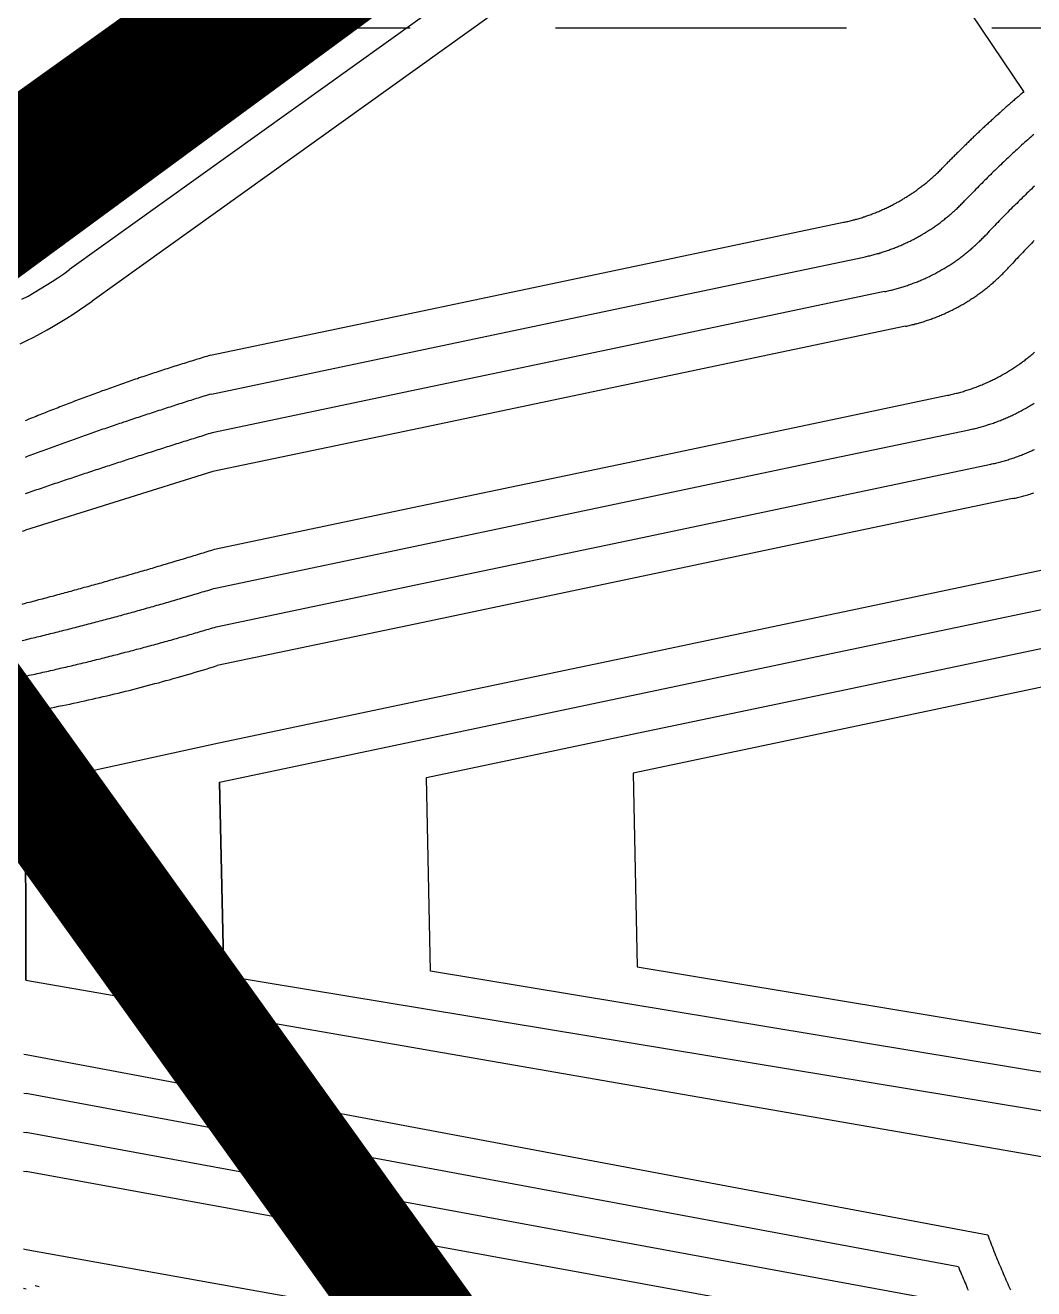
# Model space of a CAD drawing. Header units: inches. Extents: x 2439273 to 2445077, y 7048639 to 7057917.
# Drawn here: x 2442475.1 to 2442579.1, y 7053582.3 to 7053712.6 of the extents above; entities that cross this region are included whole.
import ezdxf

# ---------------------------------------------------------------- set-up
doc = ezdxf.new("R2010")
doc.units = ezdxf.units.IN
doc.header["$LTSCALE"] = 300
doc.header["$MEASUREMENT"] = 0
for name, pattern in [('DASHED', [0.29, 0.25, -0.04]), ('DASHEDX2', [0.165, 0.125, -0.04]), ('HIDDEN', [0.375, 0.25, -0.125]), ('PHANTOM', [4.25, 3.5, -0.15, 0.15, -0.15, 0.15, -0.15])]:
    doc.linetypes.add(name, pattern=pattern)
for name, color, linetype in [('BOUNDARY', 24, 'PHANTOM'), ('DRAINAGE_AREA', 250, 'DASHEDX2'), ('GRID', 254, 'HIDDEN'), ('LIMITS OF DISTURBANCE', 1, 'HIDDEN'), ('new', 3, 'Continuous'), ('PC', 43, 'DASHEDX2')]:
    doc.layers.add(name, color=color, linetype=linetype)

msp = doc.modelspace()

# ---------------------------------------------------------------- linework, layer by layer
at = {"layer": 'BOUNDARY', "color": 7, "linetype": 'Continuous', "flags": 128}
msp.add_lwpolyline([(2441748.83, 7054649.57), (2442955.13, 7052964.89), (2442981.84, 7052986.15), (2442978.99, 7053079.08), (2443104.99, 7053084.19), (2443124.07, 7053099.39), (2443545.95, 7053500.83), (2443498.64, 7053611.71), (2443514.01, 7053763.96), (2443611.84, 7054000.9), (2443936.29, 7054219.1), (2444200.97, 7054649.75), (2444283.17, 7055046.25), (2444151.98, 7055473.57), (2444011.63, 7055690.75), (2443140.66, 7055289.99)], dxfattribs=at)
msp.add_lwpolyline([(2441748.83, 7054649.57), (2442955.13, 7052964.89), (2442981.84, 7052986.15), (2442978.99, 7053079.08), (2443104.99, 7053084.19), (2443124.07, 7053099.39), (2443545.95, 7053500.83), (2443498.64, 7053611.71), (2443514.01, 7053763.96), (2443611.84, 7054000.9), (2443936.29, 7054219.1), (2444200.97, 7054649.75), (2444283.17, 7055046.25), (2444151.98, 7055473.57), (2444011.63, 7055690.75), (2443140.66, 7055289.99)], dxfattribs=at)
at = {"layer": 'DRAINAGE_AREA', "color": 7, "linetype": 'DASHED', "const_width": 12, "flags": 128}
msp.add_lwpolyline([(2442471.32, 7053696.21), (2442855.35, 7053971.15), (2442718.62, 7054888.49), (2442636.19, 7055024.84), (2441766.62, 7054624.73), (2442426.21, 7053703.56), (2442428.13, 7053701.39), (2442429.8, 7053699.77), (2442431.83, 7053698.04), (2442433.44, 7053696.84), (2442435.34, 7053695.61), (2442437.21, 7053694.57), (2442439.62, 7053693.44), (2442442.38, 7053692.42), (2442445.73, 7053691.51), (2442448.36, 7053691.06), (2442453.15, 7053690.76), (2442457.94, 7053691.14), (2442462.62, 7053692.19), (2442466.63, 7053693.67), (2442470.87, 7053695.93), (2442471.32, 7053696.21)], close=True, dxfattribs=at)
msp.add_lwpolyline([(2442426.21, 7053703.56), (2443106.66, 7052755.35), (2442449.99, 7052322.67), (2442339.33, 7052488.11)], dxfattribs=at)
at = {"layer": 'GRID', "linetype": 'HIDDEN', "ltscale": 0.4}
msp.add_line((2439424.76, 7053712.29), (2444925.44, 7053712.29), dxfattribs=at)
at = {"layer": 'LIMITS OF DISTURBANCE', "linetype": 'HIDDEN', "const_width": 10, "flags": 128}
msp.add_lwpolyline([(2442886.99, 7052945.51), (2442895.43, 7053179.56), (2442913.36, 7053306.08), (2442998.8, 7053329.28), (2443093.73, 7053267.07), (2443296.25, 7053331.38), (2443338.44, 7053257.58), (2443392.24, 7053315.57), (2443340.55, 7053361.96), (2443447.09, 7053414.68), (2443517.82, 7053314.09), (2443574.97, 7053356.59), (2443489.91, 7053468.17), (2443446.06, 7053438.95), (2443383.6, 7053614.29), (2443418.05, 7053884.17), (2443327.03, 7054031.84), (2443323.07, 7054052.94), (2443416.73, 7054128.1), (2443524.9, 7054050.3), (2443573.71, 7054048.98), (2443787.41, 7054200.62), (2444024.68, 7054478.24), (2444110.5, 7054653.51), (2444155.29, 7054902.89), (2444160.77, 7055069.77), (2444147.31, 7055200.65), (2444077.57, 7055450.67), (2443950.4, 7055673.72), (2443333.94, 7055400.63), (2443359.36, 7055365.05), (2443134.35, 7055268.48), (2442886.46, 7055663.65), (2442672.88, 7055635.7), (2442663.99, 7055558.19), (2442899.02, 7055169.89), (2442892.76, 7055099.78), (2442914.05, 7055045.94), (2443178.35, 7054615.25), (2442985.45, 7054501.31), (2442726.73, 7054920.14), (2442733.57, 7054854.12), (2442852.43, 7053970.46), (2442450.39, 7053675.08), (2441832.15, 7054504.96), (2441778.69, 7054488.78), (2441880.34, 7054326.59), (2442122.98, 7053975.48), (2442344.49, 7053665.13), (2442528.89, 7053430.2), (2442805.16, 7053043.91), (2442834.55, 7052997.62)], close=True, dxfattribs=at)
at = {"layer": 'new', "color": 3, "linetype": 'PHANTOM', "flags": 128}
msp.add_lwpolyline([(2441748.83, 7054649.57), (2442955.13, 7052964.89), (2442981.84, 7052986.15), (2442978.99, 7053079.08), (2443104.99, 7053084.19), (2443124.07, 7053099.39), (2443545.95, 7053500.83), (2443498.64, 7053611.71), (2443514.01, 7053763.96), (2443611.84, 7054000.9), (2443936.29, 7054219.1), (2444200.97, 7054649.75), (2444283.17, 7055046.25), (2444151.98, 7055473.57), (2444011.63, 7055690.75), (2443140.66, 7055289.99)], dxfattribs=at)
at = {"layer": 'PC', "color": 24, "linetype": 'Continuous', "flags": 128}
for points in [[(2442649.88, 7055033.12), (2442733.97, 7054894.02), (2442872.62, 7053963.83), (2442481.96, 7053684.11)], [(2442646.46, 7055031.05), (2442730.13, 7054892.64), (2442868.3, 7053965.66), (2442479.63, 7053687.36)], [(2442643.03, 7055028.98), (2442726.29, 7054891.25), (2442863.99, 7053967.49), (2442477.3, 7053690.61)], [(2442639.61, 7055026.91), (2442722.46, 7054889.87), (2442859.67, 7053969.32), (2442474.97, 7053693.86)], [(2442578.06, 7053705.71), (2442561.1, 7053730.94), (2442881.25, 7053960.18), (2442747.03, 7054860.66)], [(2442578.06, 7053705.71), (2442577.97, 7053705.63), (2442577.89, 7053705.56), (2442577.8, 7053705.49), (2442577.71, 7053705.41), (2442577.62, 7053705.34), (2442577.54, 7053705.26), (2442577.45, 7053705.19), (2442577.36, 7053705.11), (2442577.28, 7053705.04), (2442577.19, 7053704.96), (2442577.1, 7053704.89), (2442577.02, 7053704.81), (2442576.93, 7053704.74), (2442576.84, 7053704.66), (2442576.76, 7053704.59), (2442576.67, 7053704.51), (2442576.59, 7053704.44), (2442576.5, 7053704.36), (2442576.41, 7053704.29), (2442576.33, 7053704.21), (2442576.24, 7053704.14), (2442576.16, 7053704.06), (2442576.07, 7053703.98), (2442575.99, 7053703.91), (2442575.9, 7053703.83), (2442575.81, 7053703.76), (2442575.73, 7053703.68), (2442575.64, 7053703.6), (2442575.56, 7053703.53), (2442575.47, 7053703.45), (2442575.39, 7053703.37), (2442575.3, 7053703.3), (2442575.22, 7053703.22), (2442575.13, 7053703.14), (2442575.05, 7053703.07), (2442574.96, 7053702.99), (2442574.88, 7053702.91), (2442574.8, 7053702.84), (2442574.71, 7053702.76), (2442574.63, 7053702.68), (2442574.54, 7053702.6), (2442574.46, 7053702.53), (2442574.37, 7053702.45), (2442574.29, 7053702.37), (2442574.21, 7053702.29), (2442574.12, 7053702.22), (2442574.04, 7053702.14), (2442573.95, 7053702.06), (2442573.87, 7053701.98), (2442573.79, 7053701.9), (2442573.7, 7053701.83), (2442573.62, 7053701.75), (2442573.54, 7053701.67), (2442573.45, 7053701.59), (2442573.37, 7053701.51), (2442573.29, 7053701.43), (2442573.2, 7053701.36), (2442573.12, 7053701.28), (2442573.04, 7053701.2), (2442572.95, 7053701.12), (2442572.87, 7053701.04), (2442572.79, 7053700.96), (2442572.71, 7053700.88), (2442572.62, 7053700.8), (2442572.54, 7053700.72), (2442572.46, 7053700.64), (2442572.38, 7053700.56), (2442572.3, 7053700.48), (2442572.21, 7053700.4), (2442572.13, 7053700.32), (2442572.05, 7053700.24), (2442571.97, 7053700.16), (2442571.89, 7053700.08), (2442571.8, 7053700), (2442571.72, 7053699.92), (2442571.64, 7053699.84), (2442571.56, 7053699.76), (2442571.48, 7053699.68), (2442571.4, 7053699.6), (2442571.31, 7053699.52), (2442571.23, 7053699.44), (2442571.15, 7053699.36), (2442571.07, 7053699.28), (2442570.99, 7053699.2), (2442570.91, 7053699.12), (2442570.83, 7053699.04), (2442570.75, 7053698.96), (2442570.67, 7053698.88), (2442570.59, 7053698.79), (2442570.51, 7053698.71), (2442570.43, 7053698.63), (2442570.35, 7053698.55), (2442570.27, 7053698.47), (2442570.19, 7053698.39), (2442570.11, 7053698.3), (2442570.03, 7053698.22), (2442569.95, 7053698.14), (2442569.87, 7053698.06), (2442569.79, 7053697.98), (2442569.71, 7053697.89)], [(2442579.08, 7053701.3), (2442578.92, 7053701.17), (2442578.76, 7053701.03), (2442578.61, 7053700.89), (2442578.45, 7053700.75), (2442578.29, 7053700.6), (2442578.13, 7053700.46), (2442577.98, 7053700.32), (2442577.82, 7053700.18), (2442577.66, 7053700.04), (2442577.51, 7053699.9), (2442577.35, 7053699.76), (2442577.2, 7053699.61), (2442577.04, 7053699.47), (2442576.89, 7053699.33), (2442576.73, 7053699.18), (2442576.58, 7053699.04), (2442576.43, 7053698.9), (2442576.27, 7053698.75), (2442576.12, 7053698.61), (2442575.97, 7053698.46), (2442575.81, 7053698.32), (2442575.66, 7053698.17), (2442575.51, 7053698.02), (2442575.36, 7053697.88), (2442575.2, 7053697.73), (2442575.05, 7053697.59), (2442574.9, 7053697.44), (2442574.75, 7053697.29), (2442574.6, 7053697.14), (2442574.45, 7053697), (2442574.3, 7053696.85), (2442574.15, 7053696.7), (2442574, 7053696.55), (2442573.85, 7053696.4), (2442573.7, 7053696.25), (2442573.55, 7053696.1), (2442573.4, 7053695.95), (2442573.26, 7053695.8), (2442573.11, 7053695.65), (2442572.96, 7053695.5), (2442572.81, 7053695.35), (2442572.67, 7053695.2), (2442572.52, 7053695.05), (2442572.37, 7053694.9), (2442572.23, 7053694.75), (2442572.08, 7053694.59), (2442571.94, 7053694.44)], [(2442559.45, 7053692.24), (2442559.56, 7053692.26), (2442559.68, 7053692.29), (2442559.8, 7053692.31), (2442559.91, 7053692.34), (2442560.03, 7053692.37), (2442560.14, 7053692.39), (2442560.26, 7053692.42), (2442560.37, 7053692.45), (2442560.49, 7053692.48), (2442560.6, 7053692.51), (2442560.72, 7053692.55), (2442560.83, 7053692.58), (2442560.95, 7053692.61), (2442561.06, 7053692.64), (2442561.18, 7053692.68), (2442561.29, 7053692.71), (2442561.4, 7053692.75), (2442561.52, 7053692.79), (2442561.63, 7053692.82), (2442561.74, 7053692.86), (2442561.85, 7053692.9), (2442561.97, 7053692.94), (2442562.08, 7053692.98), (2442562.19, 7053693.02), (2442562.3, 7053693.06), (2442562.41, 7053693.1), (2442562.52, 7053693.14), (2442562.63, 7053693.19), (2442562.75, 7053693.23), (2442562.86, 7053693.27), (2442562.97, 7053693.32), (2442563.08, 7053693.37), (2442563.19, 7053693.41), (2442563.29, 7053693.46), (2442563.4, 7053693.51), (2442563.51, 7053693.55), (2442563.62, 7053693.6), (2442563.73, 7053693.65), (2442563.84, 7053693.7), (2442563.94, 7053693.75), (2442564.05, 7053693.81), (2442564.16, 7053693.86), (2442564.26, 7053693.91), (2442564.37, 7053693.96), (2442564.48, 7053694.02), (2442564.58, 7053694.07), (2442564.69, 7053694.13), (2442564.79, 7053694.18), (2442564.9, 7053694.24), (2442565, 7053694.3), (2442565.11, 7053694.35), (2442565.21, 7053694.41), (2442565.31, 7053694.47), (2442565.41, 7053694.53), (2442565.52, 7053694.59), (2442565.62, 7053694.65), (2442565.72, 7053694.71), (2442565.82, 7053694.78), (2442565.92, 7053694.84), (2442566.02, 7053694.9), (2442566.12, 7053694.97), (2442566.22, 7053695.03), (2442566.32, 7053695.1), (2442566.42, 7053695.16), (2442566.52, 7053695.23), (2442566.62, 7053695.29), (2442566.72, 7053695.36), (2442566.82, 7053695.43), (2442566.91, 7053695.5), (2442567.01, 7053695.57), (2442567.11, 7053695.64), (2442567.2, 7053695.71), (2442567.3, 7053695.78), (2442567.39, 7053695.85), (2442567.49, 7053695.92), (2442567.58, 7053695.99), (2442567.68, 7053696.07), (2442567.77, 7053696.14), (2442567.86, 7053696.21), (2442567.95, 7053696.29), (2442568.05, 7053696.36), (2442568.14, 7053696.44), (2442568.23, 7053696.52), (2442568.32, 7053696.59), (2442568.41, 7053696.67), (2442568.5, 7053696.75), (2442568.59, 7053696.83), (2442568.68, 7053696.91), (2442568.77, 7053696.99), (2442568.85, 7053697.07), (2442568.94, 7053697.15), (2442569.03, 7053697.23), (2442569.12, 7053697.31), (2442569.2, 7053697.39), (2442569.29, 7053697.47), (2442569.37, 7053697.56), (2442569.46, 7053697.64), (2442569.54, 7053697.72), (2442569.62, 7053697.81), (2442569.71, 7053697.89)], [(2442579.15, 7053695.96), (2442578.99, 7053695.82), (2442578.84, 7053695.67), (2442578.68, 7053695.53), (2442578.53, 7053695.38), (2442578.37, 7053695.23), (2442578.22, 7053695.08), (2442578.07, 7053694.94), (2442577.91, 7053694.79), (2442577.76, 7053694.64), (2442577.61, 7053694.49), (2442577.46, 7053694.34), (2442577.31, 7053694.19), (2442577.15, 7053694.05), (2442577, 7053693.9), (2442576.85, 7053693.75), (2442576.7, 7053693.6), (2442576.55, 7053693.45), (2442576.4, 7053693.29), (2442576.25, 7053693.14), (2442576.1, 7053692.99), (2442575.95, 7053692.84), (2442575.8, 7053692.69), (2442575.65, 7053692.54), (2442575.51, 7053692.38), (2442575.36, 7053692.23), (2442575.21, 7053692.08), (2442575.06, 7053691.92), (2442574.92, 7053691.77), (2442574.77, 7053691.62), (2442574.62, 7053691.46), (2442574.48, 7053691.31), (2442574.33, 7053691.15), (2442574.19, 7053691)], [(2442561.56, 7053688.66), (2442561.68, 7053688.69), (2442561.8, 7053688.71), (2442561.92, 7053688.74), (2442562.03, 7053688.77), (2442562.15, 7053688.79), (2442562.27, 7053688.82), (2442562.38, 7053688.85), (2442562.5, 7053688.88), (2442562.62, 7053688.91), (2442562.73, 7053688.95), (2442562.85, 7053688.98), (2442562.97, 7053689.01), (2442563.08, 7053689.04), (2442563.2, 7053689.08), (2442563.31, 7053689.11), (2442563.43, 7053689.15), (2442563.54, 7053689.18), (2442563.66, 7053689.22), (2442563.77, 7053689.26), (2442563.89, 7053689.3), (2442564, 7053689.34), (2442564.11, 7053689.38), (2442564.23, 7053689.42), (2442564.34, 7053689.46), (2442564.45, 7053689.5), (2442564.57, 7053689.54), (2442564.68, 7053689.59), (2442564.79, 7053689.63), (2442564.9, 7053689.67), (2442565.02, 7053689.72), (2442565.13, 7053689.77), (2442565.24, 7053689.81), (2442565.35, 7053689.86), (2442565.46, 7053689.91), (2442565.57, 7053689.96), (2442565.68, 7053690.01), (2442565.79, 7053690.06), (2442565.9, 7053690.11), (2442566.01, 7053690.16), (2442566.12, 7053690.21), (2442566.23, 7053690.26), (2442566.33, 7053690.31), (2442566.44, 7053690.37), (2442566.55, 7053690.42), (2442566.66, 7053690.48), (2442566.76, 7053690.53), (2442566.87, 7053690.59), (2442566.98, 7053690.65), (2442567.08, 7053690.71), (2442567.19, 7053690.76), (2442567.29, 7053690.82), (2442567.4, 7053690.88), (2442567.5, 7053690.94), (2442567.61, 7053691), (2442567.71, 7053691.07), (2442567.81, 7053691.13), (2442567.92, 7053691.19), (2442568.02, 7053691.25), (2442568.12, 7053691.32), (2442568.22, 7053691.38), (2442568.32, 7053691.45), (2442568.42, 7053691.51), (2442568.53, 7053691.58), (2442568.63, 7053691.65), (2442568.73, 7053691.71), (2442568.82, 7053691.78), (2442568.92, 7053691.85), (2442569.02, 7053691.92), (2442569.12, 7053691.99), (2442569.22, 7053692.06), (2442569.32, 7053692.13), (2442569.41, 7053692.2), (2442569.51, 7053692.28), (2442569.6, 7053692.35), (2442569.7, 7053692.42), (2442569.8, 7053692.5), (2442569.89, 7053692.57), (2442569.98, 7053692.65), (2442570.08, 7053692.72), (2442570.17, 7053692.8), (2442570.26, 7053692.88), (2442570.36, 7053692.95), (2442570.45, 7053693.03), (2442570.54, 7053693.11), (2442570.63, 7053693.19), (2442570.72, 7053693.27), (2442570.81, 7053693.35), (2442570.9, 7053693.43), (2442570.99, 7053693.51), (2442571.08, 7053693.59), (2442571.17, 7053693.68), (2442571.25, 7053693.76), (2442571.34, 7053693.84), (2442571.43, 7053693.93), (2442571.51, 7053694.01), (2442571.6, 7053694.1), (2442571.68, 7053694.18), (2442571.77, 7053694.27), (2442571.85, 7053694.35), (2442571.94, 7053694.44)], [(2442494.17, 7053678.53), (2442515.4, 7053682.99), (2442536.64, 7053687.45), (2442559.45, 7053692.24)], [(2442474.55, 7053688.8), (2442475.11, 7053689.14), (2442475.67, 7053689.5), (2442476.22, 7053689.86), (2442476.76, 7053690.23), (2442477.3, 7053690.61)], [(2442563.69, 7053685.09), (2442563.81, 7053685.12), (2442563.93, 7053685.14), (2442564.05, 7053685.17), (2442564.17, 7053685.2), (2442564.29, 7053685.23), (2442564.41, 7053685.26), (2442564.53, 7053685.29), (2442564.65, 7053685.32), (2442564.76, 7053685.35), (2442564.88, 7053685.38), (2442565, 7053685.41), (2442565.12, 7053685.45), (2442565.23, 7053685.48), (2442565.35, 7053685.52), (2442565.47, 7053685.55), (2442565.59, 7053685.59), (2442565.7, 7053685.62), (2442565.82, 7053685.66), (2442565.93, 7053685.7), (2442566.05, 7053685.74), (2442566.17, 7053685.78), (2442566.28, 7053685.82), (2442566.4, 7053685.86), (2442566.51, 7053685.9), (2442566.63, 7053685.95), (2442566.74, 7053685.99), (2442566.85, 7053686.03), (2442566.97, 7053686.08), (2442567.08, 7053686.12), (2442567.19, 7053686.17), (2442567.31, 7053686.22), (2442567.42, 7053686.26), (2442567.53, 7053686.31), (2442567.64, 7053686.36), (2442567.76, 7053686.41), (2442567.87, 7053686.46), (2442567.98, 7053686.51), (2442568.09, 7053686.56), (2442568.2, 7053686.62), (2442568.31, 7053686.67), (2442568.42, 7053686.72), (2442568.53, 7053686.78), (2442568.64, 7053686.83), (2442568.75, 7053686.89), (2442568.86, 7053686.94), (2442568.96, 7053687), (2442569.07, 7053687.06), (2442569.18, 7053687.12), (2442569.29, 7053687.18), (2442569.39, 7053687.24), (2442569.5, 7053687.3), (2442569.61, 7053687.36), (2442569.71, 7053687.42), (2442569.82, 7053687.48), (2442569.92, 7053687.54), (2442570.03, 7053687.61), (2442570.13, 7053687.67), (2442570.23, 7053687.74), (2442570.34, 7053687.8), (2442570.44, 7053687.87), (2442570.54, 7053687.94), (2442570.65, 7053688), (2442570.75, 7053688.07), (2442570.85, 7053688.14), (2442570.95, 7053688.21), (2442571.05, 7053688.28), (2442571.15, 7053688.35), (2442571.25, 7053688.42), (2442571.35, 7053688.49), (2442571.45, 7053688.56), (2442571.55, 7053688.64), (2442571.64, 7053688.71), (2442571.74, 7053688.78), (2442571.84, 7053688.86), (2442571.93, 7053688.93), (2442572.03, 7053689.01), (2442572.13, 7053689.09), (2442572.22, 7053689.16), (2442572.31, 7053689.24), (2442572.41, 7053689.32), (2442572.5, 7053689.4), (2442572.6, 7053689.48), (2442572.69, 7053689.56), (2442572.78, 7053689.64), (2442572.87, 7053689.72), (2442572.96, 7053689.8), (2442573.05, 7053689.88), (2442573.14, 7053689.96), (2442573.23, 7053690.05), (2442573.32, 7053690.13), (2442573.41, 7053690.22), (2442573.5, 7053690.3), (2442573.59, 7053690.39), (2442573.67, 7053690.47), (2442573.76, 7053690.56), (2442573.85, 7053690.64), (2442573.93, 7053690.73), (2442574.02, 7053690.82), (2442574.1, 7053690.91), (2442574.19, 7053691)], [(2442579.13, 7053690.36), (2442578.98, 7053690.21), (2442578.83, 7053690.06), (2442578.68, 7053689.9), (2442578.53, 7053689.75), (2442578.38, 7053689.6), (2442578.23, 7053689.44), (2442578.08, 7053689.29), (2442577.94, 7053689.13), (2442577.79, 7053688.98), (2442577.64, 7053688.82), (2442577.49, 7053688.67), (2442577.35, 7053688.51), (2442577.2, 7053688.36), (2442577.05, 7053688.2), (2442576.91, 7053688.04), (2442576.76, 7053687.89), (2442576.62, 7053687.73), (2442576.47, 7053687.57)], [(2442494.26, 7053674.53), (2442515.49, 7053678.99), (2442536.73, 7053683.45), (2442561.56, 7053688.66)], [(2442565.85, 7053681.53), (2442565.97, 7053681.55), (2442566.09, 7053681.58), (2442566.21, 7053681.61), (2442566.34, 7053681.64), (2442566.46, 7053681.66), (2442566.58, 7053681.69), (2442566.7, 7053681.72), (2442566.82, 7053681.76), (2442566.94, 7053681.79), (2442567.06, 7053681.82), (2442567.18, 7053681.85), (2442567.3, 7053681.89), (2442567.42, 7053681.92), (2442567.53, 7053681.96), (2442567.65, 7053681.99), (2442567.77, 7053682.03), (2442567.89, 7053682.07), (2442568.01, 7053682.11), (2442568.13, 7053682.15), (2442568.24, 7053682.19), (2442568.36, 7053682.23), (2442568.48, 7053682.27), (2442568.59, 7053682.31), (2442568.71, 7053682.35), (2442568.83, 7053682.4), (2442568.94, 7053682.44), (2442569.06, 7053682.49), (2442569.17, 7053682.53), (2442569.29, 7053682.58), (2442569.4, 7053682.63), (2442569.52, 7053682.68), (2442569.63, 7053682.72), (2442569.75, 7053682.77), (2442569.86, 7053682.82), (2442569.97, 7053682.87), (2442570.09, 7053682.93), (2442570.2, 7053682.98), (2442570.31, 7053683.03), (2442570.42, 7053683.08), (2442570.54, 7053683.14), (2442570.65, 7053683.19), (2442570.76, 7053683.25), (2442570.87, 7053683.31), (2442570.98, 7053683.36), (2442571.09, 7053683.42), (2442571.2, 7053683.48), (2442571.31, 7053683.54), (2442571.42, 7053683.6), (2442571.53, 7053683.66), (2442571.63, 7053683.72), (2442571.74, 7053683.78), (2442571.85, 7053683.84), (2442571.96, 7053683.91), (2442572.06, 7053683.97), (2442572.17, 7053684.03), (2442572.27, 7053684.1), (2442572.38, 7053684.16), (2442572.48, 7053684.23), (2442572.59, 7053684.3), (2442572.69, 7053684.37), (2442572.8, 7053684.43), (2442572.9, 7053684.5), (2442573, 7053684.57), (2442573.11, 7053684.64), (2442573.21, 7053684.71), (2442573.31, 7053684.79), (2442573.41, 7053684.86), (2442573.51, 7053684.93), (2442573.61, 7053685), (2442573.71, 7053685.08), (2442573.81, 7053685.15), (2442573.91, 7053685.23), (2442574.01, 7053685.3), (2442574.1, 7053685.38), (2442574.2, 7053685.46), (2442574.3, 7053685.53), (2442574.4, 7053685.61), (2442574.49, 7053685.69), (2442574.59, 7053685.77), (2442574.68, 7053685.85), (2442574.78, 7053685.93), (2442574.87, 7053686.01), (2442574.96, 7053686.09), (2442575.06, 7053686.18), (2442575.15, 7053686.26), (2442575.24, 7053686.34), (2442575.33, 7053686.43), (2442575.42, 7053686.51), (2442575.51, 7053686.6), (2442575.6, 7053686.68), (2442575.69, 7053686.77), (2442575.78, 7053686.86), (2442575.87, 7053686.94), (2442575.96, 7053687.03), (2442576.04, 7053687.12), (2442576.13, 7053687.21), (2442576.22, 7053687.3), (2442576.3, 7053687.39), (2442576.39, 7053687.48), (2442576.47, 7053687.57)], [(2442474.73, 7053684.3), (2442475.37, 7053684.64), (2442475.99, 7053685), (2442476.61, 7053685.37), (2442477.23, 7053685.75), (2442477.84, 7053686.14), (2442478.44, 7053686.53), (2442479.04, 7053686.94), (2442479.63, 7053687.36)], [(2442563.69, 7053685.09), (2442536.81, 7053679.45), (2442515.58, 7053674.99), (2442494.34, 7053670.54)], [(2442474.54, 7053679.71), (2442475.24, 7053680.05), (2442475.94, 7053680.41), (2442476.64, 7053680.78), (2442477.32, 7053681.16), (2442478, 7053681.55), (2442478.68, 7053681.95), (2442479.35, 7053682.36), (2442480.01, 7053682.78), (2442480.67, 7053683.21), (2442481.32, 7053683.65), (2442481.96, 7053684.11)], [(2442565.85, 7053681.53), (2442536.9, 7053675.45), (2442515.66, 7053670.99), (2442494.43, 7053666.54), (2442475.08, 7053660.49)], [(2442494.17, 7053678.53), (2442493.98, 7053678.48), (2442493.78, 7053678.42), (2442493.59, 7053678.36), (2442493.39, 7053678.3), (2442493.2, 7053678.24), (2442493, 7053678.18), (2442492.81, 7053678.12), (2442492.62, 7053678.06), (2442492.42, 7053678), (2442492.23, 7053677.94), (2442492.04, 7053677.88), (2442491.84, 7053677.82), (2442491.65, 7053677.76), (2442491.46, 7053677.7), (2442491.26, 7053677.64), (2442491.07, 7053677.58), (2442490.88, 7053677.52), (2442490.68, 7053677.46), (2442490.49, 7053677.4), (2442490.3, 7053677.33), (2442490.1, 7053677.27), (2442489.91, 7053677.21), (2442489.72, 7053677.15), (2442489.52, 7053677.09), (2442489.33, 7053677.02), (2442489.14, 7053676.96), (2442488.95, 7053676.9), (2442488.75, 7053676.83), (2442488.56, 7053676.77), (2442488.37, 7053676.71), (2442488.18, 7053676.64), (2442487.98, 7053676.58), (2442487.79, 7053676.51), (2442487.6, 7053676.45), (2442487.41, 7053676.39), (2442487.21, 7053676.32), (2442487.02, 7053676.26), (2442486.83, 7053676.19), (2442486.64, 7053676.12), (2442486.45, 7053676.06), (2442486.25, 7053675.99), (2442486.06, 7053675.93), (2442485.87, 7053675.86), (2442485.68, 7053675.79), (2442485.49, 7053675.73), (2442485.3, 7053675.66), (2442485.11, 7053675.59), (2442484.91, 7053675.53), (2442484.72, 7053675.46), (2442484.53, 7053675.39), (2442484.34, 7053675.32), (2442484.15, 7053675.26), (2442483.96, 7053675.19), (2442483.77, 7053675.12), (2442483.58, 7053675.05), (2442483.39, 7053674.98), (2442483.19, 7053674.91), (2442483, 7053674.85), (2442482.81, 7053674.78), (2442482.62, 7053674.71), (2442482.43, 7053674.64), (2442482.24, 7053674.57), (2442482.05, 7053674.5), (2442481.86, 7053674.43), (2442481.67, 7053674.36), (2442481.48, 7053674.29), (2442481.29, 7053674.22), (2442481.1, 7053674.14), (2442480.91, 7053674.07), (2442480.72, 7053674), (2442480.53, 7053673.93), (2442480.34, 7053673.86), (2442480.15, 7053673.79), (2442479.96, 7053673.71), (2442479.77, 7053673.64), (2442479.58, 7053673.57), (2442479.4, 7053673.5), (2442479.21, 7053673.42), (2442479.02, 7053673.35), (2442478.83, 7053673.28), (2442478.64, 7053673.21), (2442478.45, 7053673.13), (2442478.26, 7053673.06), (2442478.07, 7053672.98), (2442477.88, 7053672.91), (2442477.69, 7053672.84), (2442477.51, 7053672.76), (2442477.32, 7053672.69), (2442477.13, 7053672.61), (2442476.94, 7053672.54), (2442476.75, 7053672.46), (2442476.56, 7053672.39), (2442476.38, 7053672.31), (2442476.19, 7053672.23), (2442476, 7053672.16), (2442475.81, 7053672.08), (2442475.62, 7053672.01), (2442475.44, 7053671.93), (2442475.25, 7053671.85), (2442475.06, 7053671.78)], [(2442570.19, 7053674.41), (2442570.32, 7053674.43), (2442570.44, 7053674.46), (2442570.57, 7053674.49), (2442570.69, 7053674.52), (2442570.82, 7053674.55), (2442570.94, 7053674.58), (2442571.07, 7053674.61), (2442571.19, 7053674.64), (2442571.31, 7053674.67), (2442571.44, 7053674.71), (2442571.56, 7053674.74), (2442571.68, 7053674.78), (2442571.81, 7053674.81), (2442571.93, 7053674.85), (2442572.05, 7053674.89), (2442572.17, 7053674.93), (2442572.3, 7053674.97), (2442572.42, 7053675.01), (2442572.54, 7053675.05), (2442572.66, 7053675.09), (2442572.78, 7053675.13), (2442572.9, 7053675.18), (2442573.02, 7053675.22), (2442573.14, 7053675.26), (2442573.26, 7053675.31), (2442573.38, 7053675.36), (2442573.5, 7053675.4), (2442573.62, 7053675.45), (2442573.74, 7053675.5), (2442573.85, 7053675.55), (2442573.97, 7053675.6), (2442574.09, 7053675.65), (2442574.21, 7053675.7), (2442574.32, 7053675.75), (2442574.44, 7053675.81), (2442574.56, 7053675.86), (2442574.67, 7053675.92), (2442574.79, 7053675.97), (2442574.9, 7053676.03), (2442575.02, 7053676.08), (2442575.13, 7053676.14), (2442575.25, 7053676.2), (2442575.36, 7053676.26), (2442575.47, 7053676.32), (2442575.59, 7053676.38), (2442575.7, 7053676.44), (2442575.81, 7053676.5), (2442575.92, 7053676.57), (2442576.03, 7053676.63), (2442576.15, 7053676.69), (2442576.26, 7053676.76), (2442576.37, 7053676.82), (2442576.48, 7053676.89), (2442576.58, 7053676.96), (2442576.69, 7053677.02), (2442576.8, 7053677.09), (2442576.91, 7053677.16), (2442577.02, 7053677.23), (2442577.12, 7053677.3), (2442577.23, 7053677.37), (2442577.34, 7053677.44), (2442577.44, 7053677.52), (2442577.55, 7053677.59), (2442577.65, 7053677.66), (2442577.76, 7053677.74), (2442577.86, 7053677.81), (2442577.96, 7053677.89), (2442578.07, 7053677.97), (2442578.17, 7053678.04), (2442578.27, 7053678.12), (2442578.37, 7053678.2), (2442578.47, 7053678.28), (2442578.57, 7053678.36), (2442578.67, 7053678.44), (2442578.77, 7053678.52), (2442578.87, 7053678.6), (2442578.97, 7053678.68), (2442579.07, 7053678.77), (2442579.16, 7053678.85)], [(2442494.26, 7053674.53), (2442494.06, 7053674.48), (2442493.87, 7053674.42), (2442493.67, 7053674.36), (2442493.48, 7053674.3), (2442493.29, 7053674.24), (2442493.09, 7053674.18), (2442492.9, 7053674.12), (2442492.71, 7053674.06), (2442492.51, 7053674), (2442492.32, 7053673.94), (2442492.13, 7053673.88), (2442491.93, 7053673.82), (2442491.74, 7053673.75), (2442491.55, 7053673.69), (2442491.35, 7053673.63), (2442491.16, 7053673.57), (2442490.97, 7053673.51), (2442490.77, 7053673.45), (2442490.58, 7053673.39), (2442490.39, 7053673.33), (2442490.19, 7053673.26), (2442490, 7053673.2), (2442489.81, 7053673.14), (2442489.61, 7053673.08), (2442489.42, 7053673.02), (2442489.23, 7053672.95), (2442489.04, 7053672.89), (2442488.84, 7053672.83), (2442488.65, 7053672.77), (2442488.46, 7053672.7), (2442488.26, 7053672.64), (2442488.07, 7053672.58), (2442487.88, 7053672.51), (2442487.69, 7053672.45), (2442487.49, 7053672.39), (2442487.3, 7053672.32), (2442487.11, 7053672.26), (2442486.92, 7053672.2), (2442486.72, 7053672.13), (2442486.53, 7053672.07), (2442486.34, 7053672.01), (2442486.15, 7053671.94), (2442485.95, 7053671.88), (2442485.76, 7053671.81), (2442485.57, 7053671.75), (2442485.38, 7053671.68), (2442485.19, 7053671.62), (2442484.99, 7053671.55), (2442484.8, 7053671.49), (2442484.61, 7053671.42), (2442484.42, 7053671.36), (2442484.23, 7053671.29), (2442484.03, 7053671.23), (2442483.84, 7053671.16), (2442483.65, 7053671.1), (2442483.46, 7053671.03), (2442483.27, 7053670.96), (2442483.08, 7053670.9), (2442482.88, 7053670.83), (2442482.69, 7053670.77), (2442482.5, 7053670.7), (2442482.31, 7053670.63), (2442482.12, 7053670.57), (2442481.93, 7053670.5), (2442481.74, 7053670.43), (2442481.55, 7053670.36), (2442481.35, 7053670.3), (2442481.16, 7053670.23), (2442480.97, 7053670.16), (2442480.78, 7053670.1), (2442480.59, 7053670.03), (2442480.4, 7053669.96), (2442480.21, 7053669.89), (2442480.02, 7053669.82), (2442479.83, 7053669.76), (2442479.63, 7053669.69), (2442479.44, 7053669.62), (2442479.25, 7053669.55), (2442479.06, 7053669.48), (2442478.87, 7053669.41), (2442478.68, 7053669.34), (2442478.49, 7053669.28), (2442478.3, 7053669.21), (2442478.11, 7053669.14), (2442477.92, 7053669.07), (2442477.73, 7053669), (2442477.54, 7053668.93), (2442477.35, 7053668.86), (2442477.16, 7053668.79), (2442476.97, 7053668.72), (2442476.78, 7053668.65), (2442476.59, 7053668.58), (2442476.4, 7053668.51), (2442476.21, 7053668.44), (2442476.02, 7053668.37), (2442475.83, 7053668.3), (2442475.64, 7053668.23), (2442475.45, 7053668.16), (2442475.26, 7053668.09), (2442475.07, 7053668.01)], [(2442494.6, 7053658.54), (2442515.83, 7053663), (2442537.07, 7053667.45), (2442558.3, 7053671.91), (2442570.19, 7053674.41)], [(2442572.4, 7053670.85), (2442572.53, 7053670.88), (2442572.65, 7053670.91), (2442572.78, 7053670.94), (2442572.91, 7053670.96), (2442573.03, 7053671), (2442573.16, 7053671.03), (2442573.29, 7053671.06), (2442573.41, 7053671.09), (2442573.54, 7053671.13), (2442573.66, 7053671.16), (2442573.79, 7053671.2), (2442573.91, 7053671.23), (2442574.04, 7053671.27), (2442574.16, 7053671.31), (2442574.29, 7053671.35), (2442574.41, 7053671.38), (2442574.54, 7053671.42), (2442574.66, 7053671.47), (2442574.78, 7053671.51), (2442574.91, 7053671.55), (2442575.03, 7053671.59), (2442575.15, 7053671.64), (2442575.27, 7053671.68), (2442575.4, 7053671.73), (2442575.52, 7053671.78), (2442575.64, 7053671.82), (2442575.76, 7053671.87), (2442575.88, 7053671.92), (2442576, 7053671.97), (2442576.12, 7053672.02), (2442576.24, 7053672.07), (2442576.36, 7053672.12), (2442576.48, 7053672.18), (2442576.6, 7053672.23), (2442576.72, 7053672.29), (2442576.83, 7053672.34), (2442576.95, 7053672.4), (2442577.07, 7053672.45), (2442577.19, 7053672.51), (2442577.3, 7053672.57), (2442577.42, 7053672.63), (2442577.53, 7053672.69), (2442577.65, 7053672.75), (2442577.76, 7053672.81), (2442577.88, 7053672.87), (2442577.99, 7053672.94), (2442578.11, 7053673), (2442578.22, 7053673.06), (2442578.33, 7053673.13), (2442578.44, 7053673.19), (2442578.56, 7053673.26), (2442578.67, 7053673.33), (2442578.78, 7053673.4), (2442578.89, 7053673.46), (2442579, 7053673.53), (2442579.11, 7053673.6)], [(2442494.34, 7053670.54), (2442494.15, 7053670.48), (2442493.95, 7053670.42), (2442493.76, 7053670.36), (2442493.57, 7053670.29), (2442493.37, 7053670.23), (2442493.18, 7053670.17), (2442492.99, 7053670.11), (2442492.79, 7053670.05), (2442492.6, 7053669.99), (2442492.41, 7053669.93), (2442492.21, 7053669.87), (2442492.02, 7053669.81), (2442491.83, 7053669.75), (2442491.63, 7053669.69), (2442491.44, 7053669.63), (2442491.25, 7053669.57), (2442491.05, 7053669.51), (2442490.86, 7053669.45), (2442490.67, 7053669.39), (2442490.47, 7053669.32), (2442490.28, 7053669.26), (2442490.09, 7053669.2), (2442489.89, 7053669.14), (2442489.7, 7053669.08), (2442489.51, 7053669.02), (2442489.31, 7053668.96), (2442489.12, 7053668.89), (2442488.93, 7053668.83), (2442488.73, 7053668.77), (2442488.54, 7053668.71), (2442488.35, 7053668.65), (2442488.16, 7053668.59), (2442487.96, 7053668.52), (2442487.77, 7053668.46), (2442487.58, 7053668.4), (2442487.38, 7053668.34), (2442487.19, 7053668.28), (2442487, 7053668.21), (2442486.8, 7053668.15), (2442486.61, 7053668.09), (2442486.42, 7053668.03), (2442486.23, 7053667.97), (2442486.03, 7053667.9), (2442485.84, 7053667.84), (2442485.65, 7053667.78), (2442485.45, 7053667.72), (2442485.26, 7053667.65), (2442485.07, 7053667.59), (2442484.88, 7053667.53), (2442484.68, 7053667.47), (2442484.49, 7053667.4), (2442484.3, 7053667.34), (2442484.11, 7053667.28), (2442483.91, 7053667.21), (2442483.72, 7053667.15), (2442483.53, 7053667.09), (2442483.34, 7053667.02), (2442483.14, 7053666.96), (2442482.95, 7053666.9), (2442482.76, 7053666.83), (2442482.56, 7053666.77), (2442482.37, 7053666.71), (2442482.18, 7053666.64), (2442481.99, 7053666.58), (2442481.8, 7053666.52), (2442481.6, 7053666.45), (2442481.41, 7053666.39), (2442481.22, 7053666.33), (2442481.03, 7053666.26), (2442480.83, 7053666.2), (2442480.64, 7053666.13), (2442480.45, 7053666.07), (2442480.26, 7053666.01), (2442480.06, 7053665.94), (2442479.87, 7053665.88), (2442479.68, 7053665.81), (2442479.49, 7053665.75), (2442479.3, 7053665.68), (2442479.1, 7053665.62), (2442478.91, 7053665.56), (2442478.72, 7053665.49), (2442478.53, 7053665.43), (2442478.33, 7053665.36), (2442478.14, 7053665.3), (2442477.95, 7053665.23), (2442477.76, 7053665.17), (2442477.57, 7053665.1), (2442477.37, 7053665.04), (2442477.18, 7053664.97), (2442476.99, 7053664.91), (2442476.8, 7053664.84), (2442476.61, 7053664.78), (2442476.41, 7053664.71), (2442476.22, 7053664.65), (2442476.03, 7053664.58), (2442475.84, 7053664.52), (2442475.65, 7053664.45), (2442475.46, 7053664.39), (2442475.26, 7053664.32), (2442475.07, 7053664.25)], [(2442494.68, 7053654.54), (2442515.92, 7053659), (2442537.15, 7053663.45), (2442558.39, 7053667.91), (2442572.4, 7053670.85)], [(2442574.63, 7053667.3), (2442574.76, 7053667.33), (2442574.89, 7053667.36), (2442575.02, 7053667.39), (2442575.15, 7053667.42), (2442575.27, 7053667.45), (2442575.4, 7053667.48), (2442575.53, 7053667.51), (2442575.66, 7053667.55), (2442575.79, 7053667.58), (2442575.91, 7053667.62), (2442576.04, 7053667.65), (2442576.17, 7053667.69), (2442576.3, 7053667.73), (2442576.42, 7053667.77), (2442576.55, 7053667.81), (2442576.68, 7053667.85), (2442576.8, 7053667.89), (2442576.93, 7053667.93), (2442577.05, 7053667.97), (2442577.18, 7053668.02), (2442577.3, 7053668.06), (2442577.43, 7053668.11), (2442577.55, 7053668.15), (2442577.68, 7053668.2), (2442577.8, 7053668.25), (2442577.92, 7053668.3), (2442578.05, 7053668.35), (2442578.17, 7053668.4), (2442578.29, 7053668.45), (2442578.41, 7053668.5), (2442578.53, 7053668.55), (2442578.65, 7053668.6), (2442578.78, 7053668.66), (2442578.9, 7053668.71), (2442579.02, 7053668.77), (2442579.14, 7053668.83)], [(2442494.77, 7053650.54), (2442516.01, 7053655), (2442537.24, 7053659.45), (2442558.48, 7053663.91), (2442574.63, 7053667.3)], [(2442576.88, 7053663.76), (2442577.01, 7053663.79), (2442577.14, 7053663.81), (2442577.28, 7053663.84), (2442577.41, 7053663.88), (2442577.54, 7053663.91), (2442577.67, 7053663.94), (2442577.8, 7053663.97), (2442577.93, 7053664.01), (2442578.06, 7053664.04), (2442578.19, 7053664.08), (2442578.32, 7053664.12), (2442578.45, 7053664.15), (2442578.58, 7053664.19), (2442578.71, 7053664.23), (2442578.84, 7053664.27), (2442578.96, 7053664.31), (2442579.09, 7053664.36)], [(2442576.88, 7053663.76), (2442558.56, 7053659.91), (2442537.33, 7053655.46), (2442516.09, 7053651), (2442494.86, 7053646.54)], [(2442474.77, 7053660.4), (2442475.08, 7053660.49)], [(2442475.09, 7053652.97), (2442475.28, 7053653.03), (2442475.48, 7053653.08), (2442475.68, 7053653.13), (2442475.87, 7053653.18), (2442476.07, 7053653.23), (2442476.26, 7053653.28), (2442476.46, 7053653.34), (2442476.66, 7053653.39), (2442476.85, 7053653.44), (2442477.05, 7053653.49), (2442477.24, 7053653.54), (2442477.44, 7053653.6), (2442477.64, 7053653.65), (2442477.83, 7053653.7), (2442478.03, 7053653.75), (2442478.22, 7053653.81), (2442478.42, 7053653.86), (2442478.62, 7053653.91), (2442478.81, 7053653.96), (2442479.01, 7053654.02), (2442479.2, 7053654.07), (2442479.4, 7053654.12), (2442479.6, 7053654.18), (2442479.79, 7053654.23), (2442479.99, 7053654.28), (2442480.18, 7053654.34), (2442480.38, 7053654.39), (2442480.57, 7053654.44), (2442480.77, 7053654.5), (2442480.97, 7053654.55), (2442481.16, 7053654.61), (2442481.36, 7053654.66), (2442481.55, 7053654.71), (2442481.75, 7053654.77), (2442481.94, 7053654.82), (2442482.14, 7053654.88), (2442482.34, 7053654.93), (2442482.53, 7053654.98), (2442482.73, 7053655.04), (2442482.92, 7053655.09), (2442483.12, 7053655.15), (2442483.31, 7053655.2), (2442483.51, 7053655.26), (2442483.7, 7053655.31), (2442483.9, 7053655.37), (2442484.09, 7053655.42), (2442484.29, 7053655.48), (2442484.48, 7053655.54), (2442484.68, 7053655.59), (2442484.87, 7053655.65), (2442485.07, 7053655.7), (2442485.26, 7053655.76), (2442485.46, 7053655.81), (2442485.65, 7053655.87), (2442485.85, 7053655.93), (2442486.04, 7053655.98), (2442486.24, 7053656.04), (2442486.43, 7053656.09), (2442486.63, 7053656.15), (2442486.82, 7053656.21), (2442487.02, 7053656.26), (2442487.21, 7053656.32), (2442487.41, 7053656.38), (2442487.6, 7053656.43), (2442487.8, 7053656.49), (2442487.99, 7053656.55), (2442488.19, 7053656.6), (2442488.38, 7053656.66), (2442488.58, 7053656.72), (2442488.77, 7053656.78), (2442488.97, 7053656.83), (2442489.16, 7053656.89), (2442489.36, 7053656.95), (2442489.55, 7053657.01), (2442489.74, 7053657.06), (2442489.94, 7053657.12), (2442490.13, 7053657.18), (2442490.33, 7053657.24), (2442490.52, 7053657.3), (2442490.72, 7053657.36), (2442490.91, 7053657.41), (2442491.11, 7053657.47), (2442491.3, 7053657.53), (2442491.49, 7053657.59), (2442491.69, 7053657.65), (2442491.88, 7053657.71), (2442492.08, 7053657.77), (2442492.27, 7053657.82), (2442492.47, 7053657.88), (2442492.66, 7053657.94), (2442492.85, 7053658), (2442493.05, 7053658.06), (2442493.24, 7053658.12), (2442493.44, 7053658.18), (2442493.63, 7053658.24), (2442493.82, 7053658.3), (2442494.02, 7053658.36), (2442494.21, 7053658.42), (2442494.41, 7053658.48), (2442494.6, 7053658.54)], [(2442581.46, 7053656.68), (2442558.73, 7053651.91), (2442537.5, 7053647.46), (2442516.26, 7053643), (2442495.03, 7053638.54), (2442475.11, 7053634.17), (2442475.14, 7053614.13), (2442580.08, 7053595.89)], [(2442475.09, 7053649.21), (2442475.29, 7053649.26), (2442475.49, 7053649.31), (2442475.68, 7053649.36), (2442475.88, 7053649.4), (2442476.08, 7053649.45), (2442476.28, 7053649.5), (2442476.47, 7053649.55), (2442476.67, 7053649.59), (2442476.87, 7053649.64), (2442477.07, 7053649.69), (2442477.26, 7053649.74), (2442477.46, 7053649.79), (2442477.66, 7053649.84), (2442477.85, 7053649.89), (2442478.05, 7053649.93), (2442478.25, 7053649.98), (2442478.45, 7053650.03), (2442478.64, 7053650.08), (2442478.84, 7053650.13), (2442479.04, 7053650.18), (2442479.23, 7053650.23), (2442479.43, 7053650.28), (2442479.63, 7053650.33), (2442479.82, 7053650.38), (2442480.02, 7053650.43), (2442480.22, 7053650.48), (2442480.41, 7053650.53), (2442480.61, 7053650.58), (2442480.81, 7053650.63), (2442481, 7053650.68), (2442481.2, 7053650.73), (2442481.4, 7053650.78), (2442481.59, 7053650.83), (2442481.79, 7053650.89), (2442481.99, 7053650.94), (2442482.18, 7053650.99), (2442482.38, 7053651.04), (2442482.58, 7053651.09), (2442482.77, 7053651.14), (2442482.97, 7053651.2), (2442483.17, 7053651.25), (2442483.36, 7053651.3), (2442483.56, 7053651.35), (2442483.75, 7053651.41), (2442483.95, 7053651.46), (2442484.15, 7053651.51), (2442484.34, 7053651.56), (2442484.54, 7053651.62), (2442484.73, 7053651.67), (2442484.93, 7053651.72), (2442485.13, 7053651.78), (2442485.32, 7053651.83), (2442485.52, 7053651.88), (2442485.71, 7053651.94), (2442485.91, 7053651.99), (2442486.11, 7053652.04), (2442486.3, 7053652.1), (2442486.5, 7053652.15), (2442486.69, 7053652.21), (2442486.89, 7053652.26), (2442487.08, 7053652.32), (2442487.28, 7053652.37), (2442487.47, 7053652.43), (2442487.67, 7053652.48), (2442487.87, 7053652.54), (2442488.06, 7053652.59), (2442488.26, 7053652.65), (2442488.45, 7053652.7), (2442488.65, 7053652.76), (2442488.84, 7053652.81), (2442489.04, 7053652.87), (2442489.23, 7053652.92), (2442489.43, 7053652.98), (2442489.62, 7053653.04), (2442489.82, 7053653.09), (2442490.01, 7053653.15), (2442490.21, 7053653.21), (2442490.4, 7053653.26), (2442490.6, 7053653.32), (2442490.79, 7053653.38), (2442490.99, 7053653.43), (2442491.18, 7053653.49), (2442491.38, 7053653.55), (2442491.57, 7053653.6), (2442491.77, 7053653.66), (2442491.96, 7053653.72), (2442492.16, 7053653.78), (2442492.35, 7053653.84), (2442492.55, 7053653.89), (2442492.74, 7053653.95), (2442492.94, 7053654.01), (2442493.13, 7053654.07), (2442493.32, 7053654.13), (2442493.52, 7053654.18), (2442493.71, 7053654.24), (2442493.91, 7053654.3), (2442494.1, 7053654.36), (2442494.3, 7053654.42), (2442494.49, 7053654.48), (2442494.68, 7053654.54)], [(2442474.75, 7053652.89), (2442475.09, 7053652.97)], [(2442583.09, 7053600.09), (2442495.54, 7053614.57), (2442495.11, 7053634.54), (2442516.35, 7053639), (2442537.58, 7053643.46), (2442558.82, 7053647.92), (2442580.05, 7053652.37), (2442583.8, 7053653.16)], [(2442475.1, 7053645.45), (2442475.29, 7053645.5), (2442475.49, 7053645.54), (2442475.69, 7053645.58), (2442475.89, 7053645.63), (2442476.09, 7053645.67), (2442476.29, 7053645.72), (2442476.49, 7053645.76), (2442476.68, 7053645.8), (2442476.88, 7053645.85), (2442477.08, 7053645.89), (2442477.28, 7053645.94), (2442477.48, 7053645.98), (2442477.68, 7053646.03), (2442477.87, 7053646.07), (2442478.07, 7053646.12), (2442478.27, 7053646.16), (2442478.47, 7053646.21), (2442478.67, 7053646.26), (2442478.86, 7053646.3), (2442479.06, 7053646.35), (2442479.26, 7053646.39), (2442479.46, 7053646.44), (2442479.66, 7053646.49), (2442479.85, 7053646.53), (2442480.05, 7053646.58), (2442480.25, 7053646.63), (2442480.45, 7053646.68), (2442480.64, 7053646.72), (2442480.84, 7053646.77), (2442481.04, 7053646.82), (2442481.24, 7053646.87), (2442481.43, 7053646.91), (2442481.63, 7053646.96), (2442481.83, 7053647.01), (2442482.03, 7053647.06), (2442482.22, 7053647.11), (2442482.42, 7053647.16), (2442482.62, 7053647.21), (2442482.82, 7053647.25), (2442483.01, 7053647.3), (2442483.21, 7053647.35), (2442483.41, 7053647.4), (2442483.6, 7053647.45), (2442483.8, 7053647.5), (2442484, 7053647.55), (2442484.2, 7053647.6), (2442484.39, 7053647.65), (2442484.59, 7053647.7), (2442484.79, 7053647.75), (2442484.98, 7053647.81), (2442485.18, 7053647.86), (2442485.38, 7053647.91), (2442485.57, 7053647.96), (2442485.77, 7053648.01), (2442485.97, 7053648.06), (2442486.16, 7053648.11), (2442486.36, 7053648.17), (2442486.56, 7053648.22), (2442486.75, 7053648.27), (2442486.95, 7053648.32), (2442487.15, 7053648.37), (2442487.34, 7053648.43), (2442487.54, 7053648.48), (2442487.73, 7053648.53), (2442487.93, 7053648.59), (2442488.13, 7053648.64), (2442488.32, 7053648.69), (2442488.52, 7053648.75), (2442488.72, 7053648.8), (2442488.91, 7053648.85), (2442489.11, 7053648.91), (2442489.3, 7053648.96), (2442489.5, 7053649.02), (2442489.69, 7053649.07), (2442489.89, 7053649.12), (2442490.09, 7053649.18), (2442490.28, 7053649.23), (2442490.48, 7053649.29), (2442490.67, 7053649.34), (2442490.87, 7053649.4), (2442491.06, 7053649.46), (2442491.26, 7053649.51), (2442491.46, 7053649.57), (2442491.65, 7053649.62), (2442491.85, 7053649.68), (2442492.04, 7053649.74), (2442492.24, 7053649.79), (2442492.43, 7053649.85), (2442492.63, 7053649.91), (2442492.82, 7053649.96), (2442493.02, 7053650.02), (2442493.21, 7053650.08), (2442493.41, 7053650.13), (2442493.6, 7053650.19), (2442493.8, 7053650.25), (2442493.99, 7053650.31), (2442494.19, 7053650.37), (2442494.38, 7053650.42), (2442494.58, 7053650.48), (2442494.77, 7053650.54)], [(2442586.42, 7053603.52), (2442516.86, 7053615.03), (2442516.44, 7053635), (2442537.67, 7053639.46), (2442558.9, 7053643.92), (2442580.14, 7053648.37), (2442587.68, 7053649.96)], [(2442474.74, 7053649.13), (2442475.09, 7053649.21)], [(2442475.04, 7053641.68), (2442475.43, 7053641.75), (2442475.81, 7053641.82), (2442476.2, 7053641.9), (2442476.58, 7053641.97), (2442476.97, 7053642.04), (2442477.36, 7053642.12), (2442477.74, 7053642.19), (2442478.13, 7053642.27), (2442478.51, 7053642.35), (2442478.9, 7053642.42), (2442479.28, 7053642.5), (2442479.66, 7053642.58), (2442480.05, 7053642.66), (2442480.43, 7053642.75), (2442480.82, 7053642.83), (2442481.2, 7053642.91), (2442481.58, 7053643), (2442481.97, 7053643.08), (2442482.35, 7053643.17), (2442482.73, 7053643.26), (2442483.12, 7053643.35), (2442483.5, 7053643.44), (2442483.88, 7053643.53), (2442484.26, 7053643.62), (2442484.64, 7053643.71), (2442485.02, 7053643.8), (2442485.41, 7053643.9), (2442485.79, 7053643.99), (2442486.17, 7053644.09), (2442486.55, 7053644.18), (2442486.93, 7053644.28), (2442487.31, 7053644.38), (2442487.69, 7053644.48), (2442488.07, 7053644.58), (2442488.45, 7053644.68), (2442488.83, 7053644.78), (2442489.21, 7053644.89), (2442489.58, 7053644.99), (2442489.96, 7053645.09), (2442490.34, 7053645.2), (2442490.72, 7053645.31), (2442491.1, 7053645.41), (2442491.47, 7053645.52), (2442491.85, 7053645.63), (2442492.23, 7053645.74), (2442492.6, 7053645.85), (2442492.98, 7053645.97), (2442493.36, 7053646.08), (2442493.73, 7053646.19), (2442494.11, 7053646.31), (2442494.48, 7053646.42), (2442494.86, 7053646.54)], [(2442474.73, 7053645.38), (2442475.1, 7053645.45)], [(2442580.23, 7053644.37), (2442558.99, 7053639.92), (2442537.76, 7053635.46), (2442538.19, 7053615.48), (2442589.86, 7053606.94)], [(2442475.14, 7053614.13), (2442475.11, 7053634.17)], [(2442495.11, 7053634.54), (2442495.54, 7053614.57)], [(2442474.91, 7053606.48), (2442475.15, 7053606.44)], [(2442475.15, 7053606.44), (2442574.32, 7053587.86)], [(2442474.91, 7053602.47), (2442475.15, 7053602.42)], [(2442571.3, 7053584.57), (2442475.15, 7053602.42)], [(2442474.9, 7053598.45), (2442475.16, 7053598.4)], [(2442568.34, 7053581.25), (2442475.16, 7053598.4)], [(2442474.9, 7053594.43), (2442475.16, 7053594.38)], [(2442565.43, 7053577.92), (2442475.16, 7053594.38)], [(2442574.32, 7053587.86), (2442574.4, 7053587.65), (2442574.48, 7053587.43), (2442574.56, 7053587.22), (2442574.64, 7053587.01), (2442574.72, 7053586.8), (2442574.8, 7053586.59), (2442574.89, 7053586.37), (2442574.97, 7053586.16), (2442575.05, 7053585.95), (2442575.14, 7053585.74), (2442575.22, 7053585.53), (2442575.31, 7053585.32), (2442575.4, 7053585.11), (2442575.48, 7053584.9), (2442575.57, 7053584.69), (2442575.66, 7053584.48), (2442575.75, 7053584.27), (2442575.84, 7053584.07), (2442575.93, 7053583.86), (2442576.02, 7053583.65), (2442576.11, 7053583.44), (2442576.2, 7053583.23), (2442576.29, 7053583.03), (2442576.39, 7053582.82), (2442576.48, 7053582.61), (2442576.57, 7053582.4), (2442576.67, 7053582.2)], [(2442474.9, 7053586.4), (2442475.17, 7053586.35)], [(2442475.17, 7053586.35), (2442559.76, 7053571.19)], [(2442571.3, 7053584.57), (2442571.38, 7053584.37), (2442571.46, 7053584.16), (2442571.54, 7053583.96), (2442571.63, 7053583.76), (2442571.71, 7053583.56), (2442571.79, 7053583.36), (2442571.88, 7053583.16), (2442571.96, 7053582.96), (2442572.05, 7053582.76), (2442572.13, 7053582.56), (2442572.22, 7053582.36), (2442572.3, 7053582.16)], [(2442474.89, 7053582.35), (2442475.18, 7053582.3)], [(2442476.11, 7053582.62), (2442476.52, 7053582.53)]]:
    msp.add_lwpolyline(points, dxfattribs=at)

doc.saveas('drawing.dxf')
